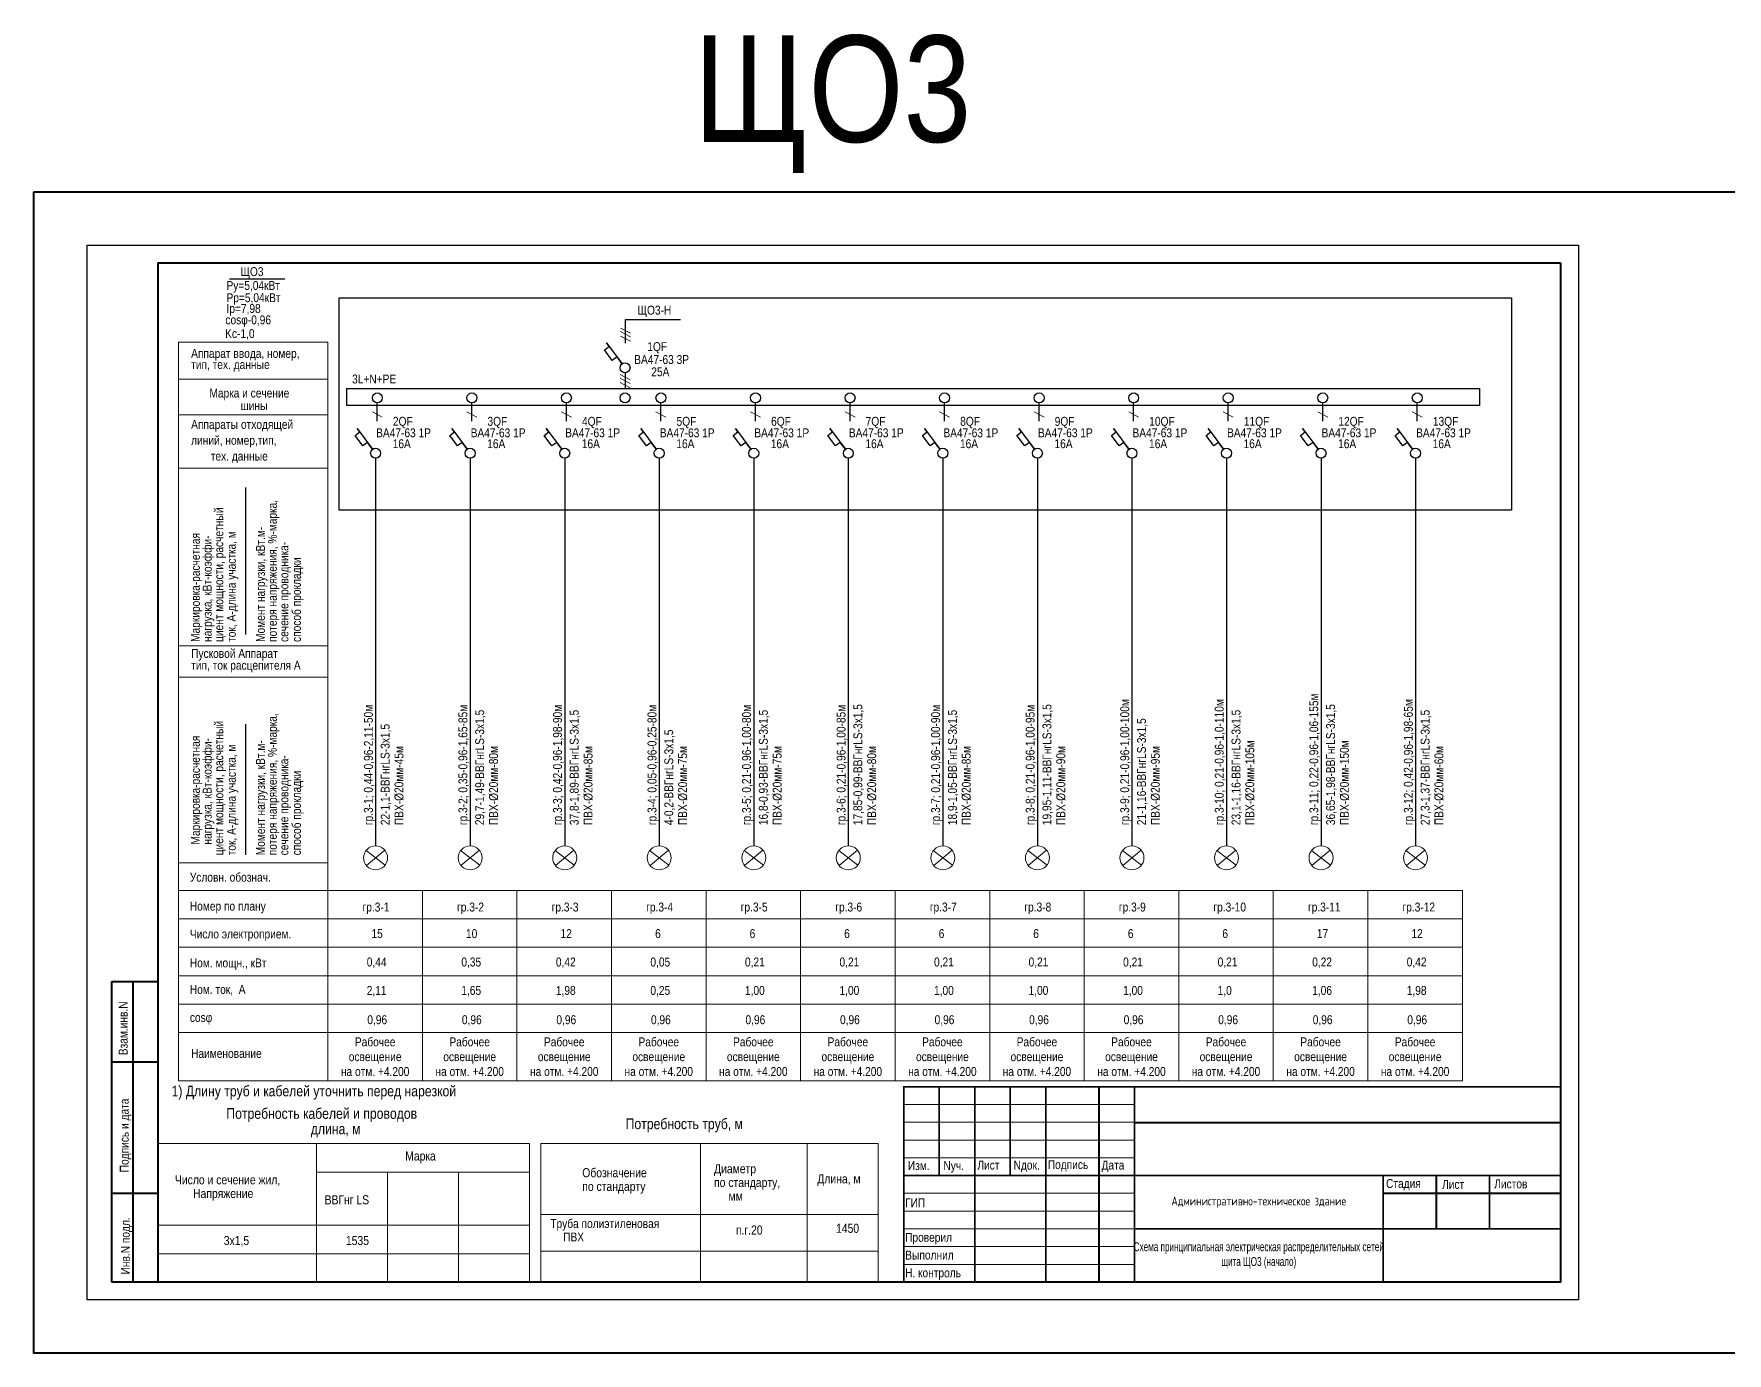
# Model space of a CAD drawing. Header units: metres. Extents: x 19799 to 227756, y -64119 to 286334.
# Drawn here: x 19799 to 67490, y -22897 to 14253 of the extents above; entities that cross this region are included whole.
import ezdxf

# ---------------------------------------------------------------- set-up
doc = ezdxf.new("R2010")
doc.units = ezdxf.units.M
doc.linetypes.add('CENTER2', pattern=[2.3, 2, -0.1, 0.1, -0.1])
for name, color, linetype, lineweight in [('1_Рамка_АР', 7, 'Continuous', 13), ('G-ANNO-TTLB', 7, 'Continuous', 9), ('Линии рабоч.освещение', 7, 'Continuous', 30), ('Рамка', 7, 'Continuous', 40), ('ЭЛ', 250, 'Continuous', 50), ('ЭЛ.ос', 7, 'Continuous', 30)]:
    doc.layers.add(name, color=color, linetype=linetype, lineweight=lineweight)
doc.layers.add('Text standart (rus)', color=7, linetype='Continuous')
doc.layers.add('Схема', color=7, linetype='Continuous')
doc.styles.add('Arial', font='ARIALN.TTF', dxfattribs={"width": 0.8, "height": 2.5})
doc.styles.add('GOST Common_7', font='ARIALN.TTF', dxfattribs={"width": 0.8, "height": 2.5})
doc.styles.get("Standard").update_dxf_attribs({"font": 'ARIALN.TTF'})

# ---------------------------------------------------------------- blocks, each defined once
blk = doc.blocks.new('Казарма_1_Рамка_АР')
for p, q in [((682893, 323993), (689393, 323993)), ((682893, 323493), (701393, 323493)), ((682893, 322993), (689393, 322993)), ((682893, 322493), (689393, 322493)), ((682893, 321993), (701393, 321993)), ((682893, 321493), (689393, 321493)), ((682893, 320993), (689393, 320993)), ((682893, 320493), (701393, 320493)), ((682893, 319993), (689393, 319993)), ((682893, 319493), (689393, 319493))]:
    blk.add_line(p, q)
at = {"const_width": 50}
for points in [[(701393, 324493), (682893, 324493), (682893, 318993)], [(683893, 321993), (683893, 324493)], [(684893, 318993), (684893, 324493)], [(685893, 321993), (685893, 324493)], [(686893, 318993), (686893, 324493)], [(688393, 318993), (688393, 324493)], [(689393, 318993), (689393, 324493)], [(689393, 323479), (701393, 323479)], [(682893, 321993), (689393, 321993)], [(689393, 321993), (701393, 321993)], [(701393, 321993), (699393, 321993), (697893, 321993), (696393, 321993), (696393, 318993)], [(697893, 321993), (697893, 320493)], [(699393, 321993), (699393, 320493)], [(696393, 321493), (701393, 321493)], [(689393, 320493), (701393, 320493)]]:
    blk.add_lwpolyline(points, dxfattribs=at)
blk.add_lwpolyline([(696393, 321493), (701393, 321493)])
at = {"layer": 'G-ANNO-TTLB', "style": 'GOST Common_7'}
for s, p in [('Изм.', (683009, 322149)), ('Nуч.', (684010, 322149)), ('Лист', (684967, 322162)), ('Nдок.', (685988, 322162)), ('Подпись', (686949, 322176)), ('Дата', (688464, 322162)), ('Стадия', (696477, 321645)), ('Лист', (698056, 321619)), ('Листов', (699525, 321633)), ('ГИП ', (682932, 321100)), ('Проверил ', (682931, 320129)), ('Выполнил', (682931, 319629)), ('Н. контроль', (682931, 319129))]:
    blk.add_text(s, height=250, dxfattribs=at).set_placement(p)
at = {"layer": 'G-ANNO-TTLB', "insert": (692893, 321243), "char_height": 250, "width": 7000, "attachment_point": 5, "style": 'GOST Common_7'}
blk.add_mtext('{\\fISOCPEUR|b0|i0|c204|p34;Административно-техническое здание}', dxfattribs=at)
blk = doc.blocks.new('stug')
at = {"layer": 'Рамка'}
for p, q in [((18549, -29192), (18549, -20727)), ((18549, -20727), (19849, -20727)), ((19149, -29192), (19149, -20727)), ((18549, -22992), (19849, -22992)), ((18549, -26692), (19849, -26692)), ((19849, -29192), (18549, -29192))]:
    blk.add_line(p, q, dxfattribs=at)
at = {"layer": 'Рамка', "lineweight": 25}
blk.add_line((19849, -23692), (19849, -29192), dxfattribs=at)
at = {"layer": 'Text standart (rus)', "color": 7, "lineweight": 25}
for s, p in [('Взам.инв.N', (18990, -22803)), ('Подпись и дата', (19020, -26101)), ('Инв.N подл.', (19050, -28977))]:
    blk.add_text(s, height=250, rotation=90, dxfattribs=at).set_placement(p)

msp = doc.modelspace()

# ---------------------------------------------------------------- linework, layer by layer
at = {"color": 7, "linetype": 'ByBlock', "lineweight": 20, "ltscale": 0.2}
for p, q in [((23299.3417, -16996.9021), (33758.5538, -16996.9021)), ((27758.5538, -16996.9021), (27758.5538, -20896.9021)), ((33758.5538, -16996.9021), (33758.5538, -20896.9021)), ((34076.534, -16996.9021), (43576.534, -16996.9021)), ((34076.534, -20896.9021), (34076.534, -16996.9021)), ((38576.534, -20896.9021), (38576.534, -16996.9021)), ((41576.534, -20896.9021), (41576.534, -16996.9021)), ((43576.534, -16996.9021), (43576.534, -20896.9021)), ((27758.5538, -17796.9021), (33758.5538, -17796.9021)), ((29758.5538, -17796.9021), (29758.5538, -20896.9021)), ((31758.5538, -17796.9021), (31758.5538, -20896.9021)), ((43576.534, -18996.9021), (34076.534, -18996.9021)), ((23299.3417, -19296.9021), (33758.5538, -19296.9021)), ((43576.534, -20025.7774), (34076.534, -20025.7774)), ((23299.3417, -20096.9021), (33758.5538, -20096.9021)), ((23299.3417, -20896.9021), (33758.5538, -20896.9021))]:
    msp.add_line(p, q, dxfattribs=at)
at = {"color": 1, "lineweight": 40}
msp.add_lwpolyline([(19799.3417, 9803.0979), (111799.3417, 9803.0979), (111799.3417, -22896.9021), (19799.3417, -22896.9021)], close=True, dxfattribs=at)
at = {"layer": 'Text standart (rus)'}
msp.add_lwpolyline([(63299.3417, 8303.0979), (63299.3417, -21396.9021), (21299.3417, -21396.9021), (21299.3417, 8303.0979)], close=True, dxfattribs=at)
at = {"layer": 'Text standart (rus)', "linetype": 'CENTER2', "ltscale": 30}
msp.add_lwpolyline([(28402.3035, 6823.3759), (61412.6466, 6823.3759), (61412.6466, 840.6151), (28402.3035, 840.6151)], close=True, dxfattribs=at)
at = {"layer": 'Линии рабоч.освещение', "lineweight": 20, "ltscale": 50}
for p, q in [((29154.1597, -8747.6875), (29694.9013, -9152.9521)), ((29683.2684, -8733.0299), (29165.7926, -9167.6097)), ((31816.9409, -8747.6875), (32357.6824, -9152.9521)), ((32346.0496, -8733.0299), (31828.5737, -9167.6097)), ((34479.722, -8747.6875), (35020.4636, -9152.9521)), ((35008.8307, -8733.0299), (34491.3549, -9167.6097)), ((37142.5032, -8747.6875), (37683.2447, -9152.9521)), ((37671.6119, -8733.0299), (37154.136, -9167.6097)), ((39805.2843, -8747.6875), (40346.0259, -9152.9521)), ((40334.393, -8733.0299), (39816.9172, -9167.6097)), ((42468.0655, -8747.6875), (43008.8071, -9152.9521)), ((42997.1742, -8733.0299), (42479.6984, -9167.6097)), ((45130.8466, -8747.6875), (45671.5882, -9152.9521)), ((45659.9553, -8733.0299), (45142.4795, -9167.6097)), ((47793.6278, -8747.6875), (48334.3694, -9152.9521)), ((48322.7365, -8733.0299), (47805.2607, -9167.6097)), ((50456.409, -8747.6875), (50997.1505, -9152.9521)), ((50985.5177, -8733.0299), (50468.0418, -9167.6097)), ((53119.1901, -8747.6875), (53659.9317, -9152.9521)), ((53648.2988, -8733.0299), (53130.823, -9167.6097)), ((55781.9713, -8747.6875), (56322.7128, -9152.9521)), ((56311.08, -8733.0299), (55793.6041, -9167.6097)), ((58444.7524, -8747.6875), (58985.494, -9152.9521)), ((58973.8611, -8733.0299), (58456.3853, -9167.6097))]:
    msp.add_line(p, q, dxfattribs=at)
for centre in [(29424.5305, -8950.3198), (32087.3117, -8950.3198), (34750.0928, -8950.3198), (37412.874, -8950.3198), (40075.6551, -8950.3198), (42738.4363, -8950.3198), (45401.2174, -8950.3198), (48063.9986, -8950.3198), (50726.7797, -8950.3198), (53389.5609, -8950.3198), (56052.3421, -8950.3198), (58715.1232, -8950.3198)]:
    msp.add_circle(centre, 337.876, dxfattribs=at)
at = {"layer": 'Рамка'}
msp.add_lwpolyline([(62799.3417, 7803.0979), (62799.3417, -20896.9021), (23299.3417, -20896.9021), (23299.3417, 7803.0979)], close=True, dxfattribs=at)
at = {"layer": 'ЭЛ', "color": 0, "lineweight": 15}
for p, q in [((23299.3417, -20896.9021), (26933.3293, -20896.9021)), ((30299.2393, -20896.9021), (33933.2269, -20896.9021))]:
    msp.add_line(p, q, dxfattribs=at)
at = {"layer": 'ЭЛ.ос', "color": 7, "lineweight": 25}
msp.add_line((25307.996, 7357.9471), (26871.0553, 7357.9471), dxfattribs=at)
at = {"layer": 'ЭЛ.ос', "color": 7, "lineweight": 15, "ltscale": 0.5}
for p, q in [((36322.178, 5969.0637), (36602.8114, 5823.2143)), ((36322.178, 5868.091), (36602.8114, 5722.2416)), ((36322.178, 5744.68), (36602.8114, 5598.8306)), ((36309.3911, 4656.4996), (36590.0244, 4510.6502)), ((36309.3911, 4555.5269), (36590.0244, 4409.6775)), ((36309.3911, 4432.1159), (36590.0244, 4286.2665)), ((29332.4379, 3609.6439), (29613.0713, 3463.7945)), ((31995.2191, 3609.6439), (32275.8524, 3463.7945)), ((34658.0002, 3609.6439), (34938.6336, 3463.7945)), ((37320.7814, 3609.6439), (37601.4147, 3463.7945)), ((39983.5625, 3609.6439), (40264.1959, 3463.7945)), ((42646.3437, 3609.6439), (42926.977, 3463.7945)), ((45309.1248, 3609.6439), (45589.7582, 3463.7945)), ((47971.906, 3609.6439), (48252.5393, 3463.7945)), ((50634.6871, 3609.6439), (50915.3205, 3463.7945)), ((53297.4683, 3609.6439), (53578.1017, 3463.7945)), ((55960.2495, 3609.6439), (56240.8828, 3463.7945)), ((58623.0306, 3609.6439), (58903.664, 3463.7945)), ((28979.9993, 3044.833), (28847.9302, 2947.392)), ((31642.7804, 3044.833), (31510.7113, 2947.392)), ((34305.5616, 3044.833), (34173.4925, 2947.392)), ((36968.3427, 3044.833), (36836.2736, 2947.392)), ((39631.1239, 3044.833), (39499.0548, 2947.392)), ((42293.905, 3044.833), (42161.8359, 2947.392)), ((44956.6862, 3044.833), (44824.6171, 2947.392)), ((47619.4674, 3044.833), (47487.3983, 2947.392)), ((50282.2485, 3044.833), (50150.1794, 2947.392)), ((52945.0297, 3044.833), (52812.9606, 2947.392)), ((55607.8108, 3044.833), (55475.7417, 2947.392)), ((58270.592, 3044.833), (58138.5229, 2947.392)), ((29198.4065, 2750.0264), (29066.3374, 2652.5854)), ((31861.1876, 2750.0264), (31729.1185, 2652.5854)), ((34523.9688, 2750.0264), (34391.8997, 2652.5854)), ((37186.7499, 2750.0264), (37054.6808, 2652.5854)), ((39849.5311, 2750.0264), (39717.462, 2652.5854)), ((42512.3122, 2750.0264), (42380.2431, 2652.5854)), ((45175.0934, 2750.0264), (45043.0243, 2652.5854)), ((47837.8745, 2750.0264), (47705.8054, 2652.5854)), ((50500.6557, 2750.0264), (50368.5866, 2652.5854)), ((53163.4369, 2750.0264), (53031.3678, 2652.5854)), ((55826.218, 2750.0264), (55694.1489, 2652.5854)), ((58488.9992, 2750.0264), (58356.9301, 2652.5854))]:
    msp.add_line(p, q, dxfattribs=at)
at = {"layer": 'ЭЛ.ос', "color": 7, "lineweight": 15}
for p, q in [((23870.9574, 5570.9008), (23870.9574, -15233.5931)), ((23870.9574, 5570.9008), (28080.017, 5570.9008)), ((28080.017, 5570.9008), (28080.017, -15233.5931)), ((23870.9574, 4529.8247), (28080.017, 4529.8247)), ((28080.017, 3525.3372), (23870.9574, 3525.3372)), ((23870.9574, 2020.7486), (28080.017, 2020.7486)), ((23870.9574, -2976.6928), (28080.017, -2976.6928)), ((28080.017, -3865.2868), (23870.9574, -3865.2868)), ((23870.9574, -9085.9058), (28080.017, -9085.9058)), ((60033.3908, -9868.7073), (23870.9574, -9868.7073)), ((30742.7981, -9868.7073), (30742.7981, -15233.5931)), ((33405.5793, -9868.7073), (33405.5793, -15233.5931)), ((36068.3604, -9868.7073), (36068.3604, -15233.5931)), ((38731.1416, -9868.7073), (38731.1416, -15233.5931)), ((41393.9228, -9868.7073), (41393.9228, -15233.5931)), ((44056.7039, -9868.7073), (44056.7039, -15233.5931)), ((46719.4851, -9868.7073), (46719.4851, -15233.5931)), ((49382.2662, -9868.7073), (49382.2662, -15233.5931)), ((52045.0474, -9868.7073), (52045.0474, -15233.5931)), ((54707.8285, -9868.7073), (54707.8285, -15233.5931)), ((57370.6097, -9868.7073), (57370.6097, -15233.5931)), ((60033.3908, -9868.7073), (60033.3908, -15233.5931)), ((60033.3908, -10668.7073), (23870.9574, -10668.7073)), ((60033.3908, -11468.7073), (23870.9574, -11468.7073)), ((60033.3908, -12268.7073), (23870.9574, -12268.7073)), ((60033.3908, -13068.7073), (23870.9574, -13068.7073)), ((60033.3908, -13868.7073), (23870.9574, -13868.7073)), ((60033.3908, -15233.5931), (23870.9574, -15233.5931))]:
    msp.add_line(p, q, dxfattribs=at)
at = {"layer": 'ЭЛ.ос', "color": 7}
for p, q in [((25755.6708, 1482.7949), (25755.6708, -2660.93)), ((25755.6708, -5186.0844), (25755.6708, -8867.0831))]:
    msp.add_line(p, q, dxfattribs=at)
at = {"layer": 'ЭЛ.ос', "color": 7, "ltscale": 0.5}
for points in [[(36462.4947, 5539.0769), (36462.4947, 6211.9696)], [(36462.4947, 6211.9696), (38007.8392, 6211.9696)], [(36366.3147, 4961.9158), (36223.9637, 5154.8548), (36091.5146, 5057.1335), (35873.1074, 5351.9402), (36004.9841, 5449.6409), (35931.1746, 5549.2692)], [(35931.1746, 5549.2692), (36366.3147, 4961.9158)], [(36449.7077, 4709.262), (36449.7077, 4255.9425)], [(28605.4438, 4263.4175), (28605.4438, 3783.8825)], [(28605.4438, 4263.4175), (60519.7722, 4263.4175), (60519.7722, 3783.8825), (28605.4438, 3783.8825)], [(29472.7546, 3343.7236), (29472.7546, 3861.6695)], [(32135.5357, 3343.7236), (32135.5357, 3861.6695)], [(34798.3169, 3343.7236), (34798.3169, 3861.6695)], [(37461.098, 3343.7236), (37461.098, 3861.6695)], [(40123.8792, 3343.7236), (40123.8792, 3861.6695)], [(42786.6604, 3343.7236), (42786.6604, 3861.6695)], [(45449.4415, 3343.7236), (45449.4415, 3861.6695)], [(48112.2227, 3343.7236), (48112.2227, 3861.6695)], [(50775.0038, 3343.7236), (50775.0038, 3861.6695)], [(53437.785, 3343.7236), (53437.785, 3861.6695)], [(56100.5661, 3343.7236), (56100.5661, 3861.6695)], [(58763.3473, 3343.7236), (58763.3473, 3861.6695)], [(29341.1374, 2557.3677), (29198.7864, 2750.3067), (29066.3374, 2652.5854), (28847.9302, 2947.392), (28979.8069, 3045.0927), (28905.9974, 3144.721)], [(28905.9974, 3144.721), (29341.1374, 2557.3677)], [(32003.9186, 2557.3677), (31861.5676, 2750.3067), (31729.1185, 2652.5854), (31510.7113, 2947.392), (31642.588, 3045.0927), (31568.7785, 3144.721)], [(31568.7785, 3144.721), (32003.9186, 2557.3677)], [(34666.6997, 2557.3677), (34524.3487, 2750.3067), (34391.8997, 2652.5854), (34173.4925, 2947.392), (34305.3692, 3045.0927), (34231.5597, 3144.721)], [(34231.5597, 3144.721), (34666.6997, 2557.3677)], [(37329.4809, 2557.3677), (37187.1299, 2750.3067), (37054.6808, 2652.5854), (36836.2736, 2947.392), (36968.1503, 3045.0927), (36894.3408, 3144.721)], [(36894.3408, 3144.721), (37329.4809, 2557.3677)], [(39992.262, 2557.3677), (39849.911, 2750.3067), (39717.462, 2652.5854), (39499.0548, 2947.392), (39630.9315, 3045.0927), (39557.122, 3144.721)], [(39557.122, 3144.721), (39992.262, 2557.3677)], [(42655.0432, 2557.3677), (42512.6922, 2750.3067), (42380.2431, 2652.5854), (42161.8359, 2947.392), (42293.7126, 3045.0927), (42219.9031, 3144.721)], [(42219.9031, 3144.721), (42655.0432, 2557.3677)], [(45317.8244, 2557.3677), (45175.4734, 2750.3067), (45043.0243, 2652.5854), (44824.6171, 2947.392), (44956.4938, 3045.0927), (44882.6843, 3144.721)], [(44882.6843, 3144.721), (45317.8244, 2557.3677)], [(47980.6055, 2557.3677), (47838.2545, 2750.3067), (47705.8054, 2652.5854), (47487.3983, 2947.392), (47619.275, 3045.0927), (47545.4655, 3144.721)], [(47545.4655, 3144.721), (47980.6055, 2557.3677)], [(50643.3867, 2557.3677), (50501.0357, 2750.3067), (50368.5866, 2652.5854), (50150.1794, 2947.392), (50282.0561, 3045.0927), (50208.2466, 3144.721)], [(50208.2466, 3144.721), (50643.3867, 2557.3677)], [(53306.1678, 2557.3677), (53163.8168, 2750.3067), (53031.3678, 2652.5854), (52812.9606, 2947.392), (52944.8373, 3045.0927), (52871.0278, 3144.721)], [(52871.0278, 3144.721), (53306.1678, 2557.3677)], [(55968.949, 2557.3677), (55826.598, 2750.3067), (55694.1489, 2652.5854), (55475.7417, 2947.392), (55607.6184, 3045.0927), (55533.8089, 3144.721)], [(55533.8089, 3144.721), (55968.949, 2557.3677)], [(58631.7301, 2557.3677), (58489.3791, 2750.3067), (58356.9301, 2652.5854), (58138.5229, 2947.392), (58270.3996, 3045.0927), (58196.5901, 3144.721)], [(58196.5901, 3144.721), (58631.7301, 2557.3677)]]:
    msp.add_lwpolyline(points, dxfattribs=at)
at = {"layer": 'ЭЛ.ос'}
for points in [[(29424.5305, 2304.7138), (29424.5305, -8612.4438)], [(32087.3117, 2304.7138), (32087.3117, -8612.4438)], [(34750.0928, 2304.7138), (34750.0928, -8612.4438)], [(37412.874, 2304.7138), (37412.874, -8612.4438)], [(40075.6551, 2304.7138), (40075.6551, -8612.4438)], [(42738.4363, 2304.7138), (42738.4363, -8612.4438)], [(45401.2174, 2304.7138), (45401.2174, -8612.4438)], [(48063.9986, 2304.7138), (48063.9986, -8612.4438)], [(50726.7797, 2304.7138), (50726.7797, -8612.4438)], [(53389.5609, 2304.7138), (53389.5609, -8612.4438)], [(56052.3421, 2304.7138), (56052.3421, -8612.4438)], [(58715.1232, 2304.7138), (58715.1232, -8612.4438)]]:
    msp.add_lwpolyline(points, dxfattribs=at)
at = {"layer": 'ЭЛ.ос', "color": 7, "ltscale": 0.5}
for centre in [(36449.7077, 4849.3516), (29472.7546, 4001.7592), (32135.5357, 4001.7592), (34798.3169, 4001.7592), (36449.7077, 4001.7592), (37461.098, 4001.7592), (40123.8792, 4001.7592), (42786.6604, 4001.7592), (45449.4415, 4001.7592), (48112.2227, 4001.7592), (50775.0038, 4001.7592), (53437.785, 4001.7592), (56100.5661, 4001.7592), (58763.3473, 4001.7592), (29424.5305, 2444.8035), (32087.3117, 2444.8035), (34750.0928, 2444.8035), (37412.874, 2444.8035), (40075.6551, 2444.8035), (42738.4363, 2444.8035), (45401.2174, 2444.8035), (48063.9986, 2444.8035), (50726.7797, 2444.8035), (53389.5609, 2444.8035), (56052.3421, 2444.8035), (58715.1232, 2444.8035)]:
    msp.add_circle(centre, 140.0896, dxfattribs=at)

# ---------------------------------------------------------------- block references
at = {"layer": '1_Рамка_АР'}
msp.add_blockref('Казарма_1_Рамка_АР', (-638593.7923, -339889.696), dxfattribs=at)
at = {"layer": 'Text standart (rus)'}
msp.add_blockref('stug', (3450.5632, 8295.4384), dxfattribs=at)

# ---------------------------------------------------------------- texts
at = {"layer": 'G-ANNO-TTLB', "insert": (54299.3417, -20146.9021), "char_height": 250, "width": 7000, "attachment_point": 5, "style": 'GOST Common_7'}
msp.add_mtext('Схема принципиальная электрическая распределительных сетей \\Pщита ЩО3 (начало)', dxfattribs=at)
at = {"layer": 'Text standart (rus)'}
for s, p in [('ЩО3', (25616.3095, 7432.593)), ('Ру=5,04кВт', (25224.7789, 7042.9442)), ('Рр=5,04кВт', (25224.7789, 6698.2659)), ('cosφ-0,96', (25193.9532, 6075.0892)), ('Iр=7,98', (25224.7789, 6394.0817)), ('ЩО3-Н', (36800.2457, 6348.0579)), ('Kc-1,0', (25187.3416, 5687.3244)), ('25А', (37189.1949, 4612.2876)), ('3L+N+PE', (28762.7682, 4409.692)), ('шины', (25622.2461, 3659.0664)), ('2QF', (29912.3396, 3217.0513)), ('3QF', (32575.1207, 3217.0513)), ('4QF', (35237.9019, 3217.0513)), ('5QF', (37900.683, 3217.0513)), ('6QF', (40563.4642, 3217.0513)), ('7QF', (43226.2453, 3217.0513)), ('8QF', (45889.0265, 3217.0513)), ('9QF', (48551.8076, 3217.0513)), ('10QF', (51214.5888, 3217.0513)), ('11QF', (53877.37, 3217.0513)), ('12QF', (56540.1511, 3217.0513)), ('13QF', (59202.9323, 3217.0513)), ('ВА47-63 1Р', (29439.7493, 2893.7165)), ('ВА47-63 1Р', (32102.5304, 2893.7165)), ('ВА47-63 1Р', (34765.3116, 2893.7165)), ('ВА47-63 1Р', (37428.0927, 2893.7165)), ('ВА47-63 1Р', (40090.8739, 2893.7165)), ('ВА47-63 1Р', (42753.655, 2893.7165)), ('ВА47-63 1Р', (45416.4362, 2893.7165)), ('ВА47-63 1Р', (48079.2174, 2893.7165)), ('ВА47-63 1Р', (50741.9985, 2893.7165)), ('ВА47-63 1Р', (53404.7797, 2893.7165)), ('ВА47-63 1Р', (56067.5608, 2893.7165)), ('ВА47-63 1Р', (58730.342, 2893.7165)), ('16A', (29905.7238, 2586.8835)), ('16A', (32568.5049, 2586.8835)), ('16A', (35231.2861, 2586.8835)), ('16A', (37894.0672, 2586.8835)), ('16A', (40556.8484, 2586.8835)), ('16A', (43219.6295, 2586.8835)), ('16A', (45882.4107, 2586.8835)), ('16A', (48545.1919, 2586.8835)), ('16A', (51207.973, 2586.8835)), ('16A', (53870.7542, 2586.8835)), ('16A', (56533.5353, 2586.8835)), ('16A', (59196.3165, 2586.8835)), ('Условн. обознач.', (24192.8676, -9620.6113)), ('Номер по плану', (24192.8676, -10435.3159)), ('Число электроприем.', (24192.8676, -11218.5207)), ('6', (39958.9366, -11208.3056)), ('6', (42621.7178, -11208.3056)), ('6', (45284.4989, -11208.3056)), ('6', (47947.2801, -11208.3056)), ('6', (50610.0612, -11208.3056)), ('Ном. мощн., кВт', (24192.8676, -12033.1386)), ('0,21', (39826.8317, -12008.3056)), ('0,21', (42489.6129, -12008.3056)), ('0,21', (45152.394, -12008.3056)), ('0,21', (47815.1752, -12008.3056)), ('0,21', (50477.9564, -12008.3056)), ('Ном. ток,  А', (24192.8676, -12780.0046)), ('1,00', (39826.8317, -12808.3056)), ('1,00', (42489.6129, -12808.3056)), ('1,00', (45152.394, -12808.3056)), ('1,00', (47815.1752, -12808.3056)), ('1,00', (50477.9564, -12808.3056)), ('cosφ', (24192.8676, -13571.3308)), ('0,96', (29191.2484, -13633.1386)), ('0,96', (31854.0295, -13633.1386)), ('0,96', (34516.8107, -13633.1386)), ('0,96', (37179.5918, -13633.1386)), ('0,96', (39842.373, -13633.1386)), ('0,96', (42505.1541, -13633.1386)), ('0,96', (45167.9353, -13633.1386)), ('0,96', (47830.7165, -13633.1386)), ('0,96', (50493.4976, -13633.1386)), ('0,96', (53156.2788, -13633.1386)), ('0,96', (55819.0599, -13633.1386)), ('0,96', (58481.8411, -13633.1386)), ('Наименование', (24227.5066, -14582.5946))]:
    msp.add_text(s, height=250, dxfattribs=at).set_placement(p)
at = {"layer": 'Text standart (rus)', "lineweight": 15}
for s, p in [('Аппарат ввода, номер,', (24229.3762, 5129.8721)), ('тип, тех. данные', (24229.3762, 4815.7587)), ('Марка и сечение', (24744.4763, 4012.5818)), ('Аппараты отходящей', (24229.3762, 3130.2078)), ('линий, номер,тип, ', (24229.3762, 2682.265)), ('тех. данные', (24781.9326, 2236.8812)), ('Пусковой Аппарат', (24229.3762, -3320.8662)), ('тип, ток расцепителя А', (24229.3762, -3652.1215))]:
    msp.add_text(s, height=250, dxfattribs=at).set_placement(p)
at = {"layer": 'Text standart (rus)', "linetype": 'ByBlock', "lineweight": -2}
for s, p in [('1QF', (37076.2534, 5321.2038)), ('ВА47-63 3Р', (36708.1501, 4957.1623))]:
    msp.add_text(s, height=250, dxfattribs=at).set_placement(p)
at = {"layer": 'Text standart (rus)'}
for s, p in [('потеря напряжения, %%%-марка,', (26641.3742, -2870.2787)), ('циент мощности, расчетный', (25133.1805, -2870.2787)), ('Маркировка-расчетная', (24473.0969, -2870.2787)), ('нагрузка, кВт-коэффи-', (24807.5071, -2870.2787)), ('ток, А-длина участка, м', (25485.8669, -2870.2787)), ('Момент нагрузки, кВт.м-', (26306.9639, -2870.2787)), ('сечение проводника-', (26967.0475, -2870.2787)), ('способ прокладки', (27319.7339, -2870.2787)), ('гр.3-1; 0,44-0,96-2,11-50м', (29345.6307, -8029.966)), ('гр.3-2; 0,35-0,96-1,65-85м', (32008.4118, -8029.966)), ('гр.3-3; 0,42-0,96-1,98-90м', (34671.193, -8029.966)), ('гр.3-4; 0,05-0,96-0,25-80м', (37333.9741, -8029.966)), ('гр.3-5; 0,21-0,96-1,00-80м', (39996.7553, -8029.966)), ('гр.3-6; 0,21-0,96-1,00-85м', (42659.5365, -8029.966)), ('17,85-0,99-ВВГнгLS-3х1,5', (43132.1558, -8029.966)), ('гр.3-7; 0,21-0,96-1,00-90м', (45322.3176, -8029.966)), ('гр.3-8; 0,21-0,96-1,00-95м', (47985.0988, -8029.966)), ('19,95-1,11-ВВГнгLS-3х1,5', (48457.7182, -8029.966)), ('гр.3-9; 0,21-0,96-1,00-100м', (50647.8799, -8029.966)), ('гр.3-10; 0,21-0,96-1,0-110м', (53310.6611, -8029.966)), ('гр.3-11; 0,22-0,96-1,06-155м', (55973.4422, -8029.966)), ('36,65-1,98-ВВГнгLS-3х1,5', (56446.0616, -8029.966)), ('гр.3-12; 0,42-0,96-1,98-65м', (58636.2234, -8029.966)), ('циент мощности, расчетный', (25133.1805, -8878.4432)), ('потеря напряжения, %%%-марка,', (26641.3742, -8878.4432)), ('22-1,1-ВВГнгLS-3х1,5', (29818.2501, -8029.966)), ('29,7-1,49-ВВГнгLS-3х1,5', (32481.0312, -8029.966)), ('37,8-1,89-ВВГнгLS-3х1,5', (35143.8124, -8029.966)), ('16,8-0,93-ВВГнгLS-3х1,5', (40469.3747, -8029.966)), ('18,9-1,05-ВВГнгLS-3х1,5', (45794.937, -8029.966)), ('21-1,16-ВВГнгLS-3х1,5', (51120.4993, -8029.966)), ('23,1-1,16-ВВГнгLS-3х1,5', (53783.2805, -8029.966)), ('27,3-1,37-ВВГнгLS-3х1,5', (59108.8428, -8029.966)), ('Маркировка-расчетная', (24473.0969, -8575.6217)), ('нагрузка, кВт-коэффи-', (24807.5071, -8575.6217)), ('Момент нагрузки, кВт.м-', (26306.9639, -8878.4432)), ('4-0,2-ВВГнгLS-3х1,5', (37806.5935, -8029.966)), ('ПВХ-Ø20мм-105м', (54172.443, -8029.966)), ('ПВХ-Ø20мм-150м', (56835.2242, -8029.966)), ('ток, А-длина участка, м', (25485.8669, -8878.4432)), ('сечение проводника-', (26967.0475, -8878.4432)), ('ПВХ-Ø20мм-45м', (30207.4126, -8029.966)), ('ПВХ-Ø20мм-80м', (32870.1938, -8029.966)), ('ПВХ-Ø20мм-85м', (35532.9749, -8029.966)), ('ПВХ-Ø20мм-75м', (38195.7561, -8029.966)), ('ПВХ-Ø20мм-75м', (40858.5372, -8029.966)), ('ПВХ-Ø20мм-80м', (43521.3184, -8029.966)), ('ПВХ-Ø20мм-85м', (46184.0996, -8029.966)), ('ПВХ-Ø20мм-90м', (48846.8807, -8029.966)), ('ПВХ-Ø20мм-95м', (51509.6619, -8029.966)), ('ПВХ-Ø20мм-60м', (59498.0053, -8029.966)), ('способ прокладки', (27319.7339, -8878.4432))]:
    msp.add_text(s, height=250, rotation=90, dxfattribs=at).set_placement(p)
at = {"layer": 'Text standart (rus)', "linetype": 'ByBlock', "lineweight": 0, "ltscale": 100}
for s, p in [('гр.3-1', (29056.7247, -10460.1588)), ('гр.3-2', (31719.5058, -10460.1588)), ('гр.3-3', (34382.287, -10460.1588)), ('гр.3-4', (37045.0681, -10460.1588)), ('гр.3-5', (39707.8493, -10460.1588)), ('гр.3-6', (42370.6305, -10460.1588)), ('гр.3-7', (45033.4116, -10460.1588)), ('гр.3-8', (47696.1928, -10460.1588)), ('гр.3-9', (50358.9739, -10460.1588)), ('гр.3-10', (53021.7551, -10460.1588)), ('гр.3-11', (55684.5362, -10460.1588)), ('гр.3-12', (58347.3174, -10460.1588))]:
    msp.add_text(s, height=250, dxfattribs=at).set_placement(p)
at = {"layer": 'Text standart (rus)', "color": 2}
for s, p in [('15', (29307.812, -11208.3056)), ('10', (31970.5931, -11208.3056)), ('12', (34633.3743, -11208.3056)), ('6', (37296.1554, -11208.3056)), ('6', (53272.8424, -11208.3056)), ('17', (55935.6235, -11208.3056)), ('12', (58598.4047, -11208.3056)), ('0,44', (29175.7071, -12008.3056)), ('0,35', (31838.4883, -12008.3056)), ('0,42', (34501.2694, -12008.3056)), ('0,05', (37164.0506, -12008.3056)), ('0,21', (53140.7375, -12008.3056)), ('0,22', (55803.5187, -12008.3056)), ('0,42', (58466.2998, -12008.3056)), ('2,11', (29175.7071, -12808.3056)), ('1,65', (31838.4883, -12808.3056)), ('1,98', (34501.2694, -12808.3056)), ('0,25', (37164.0506, -12808.3056)), ('1,0', (53140.7375, -12808.3056)), ('1,06', (55803.5187, -12808.3056)), ('1,98', (58466.2998, -12808.3056))]:
    msp.add_text(s, height=250, dxfattribs=at).set_placement(p)
at = {"layer": 'Text standart (rus)', "char_height": 250, "width": 2662.781155, "attachment_point": 5}
for insert in [(29411.4076, -14551.1502), (32074.1887, -14551.1502), (34736.9699, -14551.1502), (37399.751, -14551.1502), (40062.5322, -14551.1502), (42725.3133, -14551.1502), (45388.0945, -14551.1502), (48050.8756, -14551.1502), (50713.6568, -14551.1502), (53376.438, -14551.1502), (56039.2191, -14551.1502), (58702.0003, -14551.1502)]:
    msp.add_mtext('Рабочее\\Pосвещение\\P{\\C7;на отм. +4.200}', dxfattribs=dict(at, insert=insert))
at = {"layer": 'Схема', "color": 7, "lineweight": 35, "style": 'Arial'}
for s, height, p in [('1) Длину труб и кабелей уточнить перед нарезкой', 300, (23678.0738, -15666.4986)), ('Потребность кабелей и проводов', 300, (25220.8622, -16298.8342)), ('длина, м', 300, (27598.771, -16734.4251)), ('Потребность труб, м', 300, (36465.9964, -16589.8561)), ('Марка', 255, (30259.1875, -17473.2211)), ('Диаметр', 255, (38957.3647, -17832.4041)), ('Число и сечение жил,', 255, (23773.1017, -18142.7885)), ('Обозначение ', 255, (35244.6932, -17943.9833)), ('по стандарту, ', 255, (38957.3647, -18218.1184)), ('Длина, м', 255, (41865.287, -18116.2219)), ('Напряжение', 255, (24283.4563, -18528.5028)), ('ВВГнг LS', 255, (27988.9827, -18706.1209)), ('по стандарту', 255, (35244.6932, -18329.6976)), ('мм', 255, (39365.1928, -18605.3051)), ('Труба полиэтиленовая', 250, (34344.7705, -19373.5287)), ('ПВХ', 250, (34705.6552, -19751.013)), ('п.г.20', 255, (39571.817, -19558.0147)), ('1450', 255, (42392.2792, -19509.4261)), ('3х1,5', 255, (25148.0888, -19853.4682)), ('1535', 255, (28588.3695, -19853.4682))]:
    msp.add_text(s, height=height, dxfattribs=at).set_placement(p)
at = {"layer": 'ЭЛ', "color": 5, "lineweight": 50, "insert": (42298.3899, 12273.7039), "char_height": 3000, "width": 42001.903583, "attachment_point": 5}
msp.add_mtext('ЩО3', dxfattribs=at)

doc.saveas('drawing.dxf')
